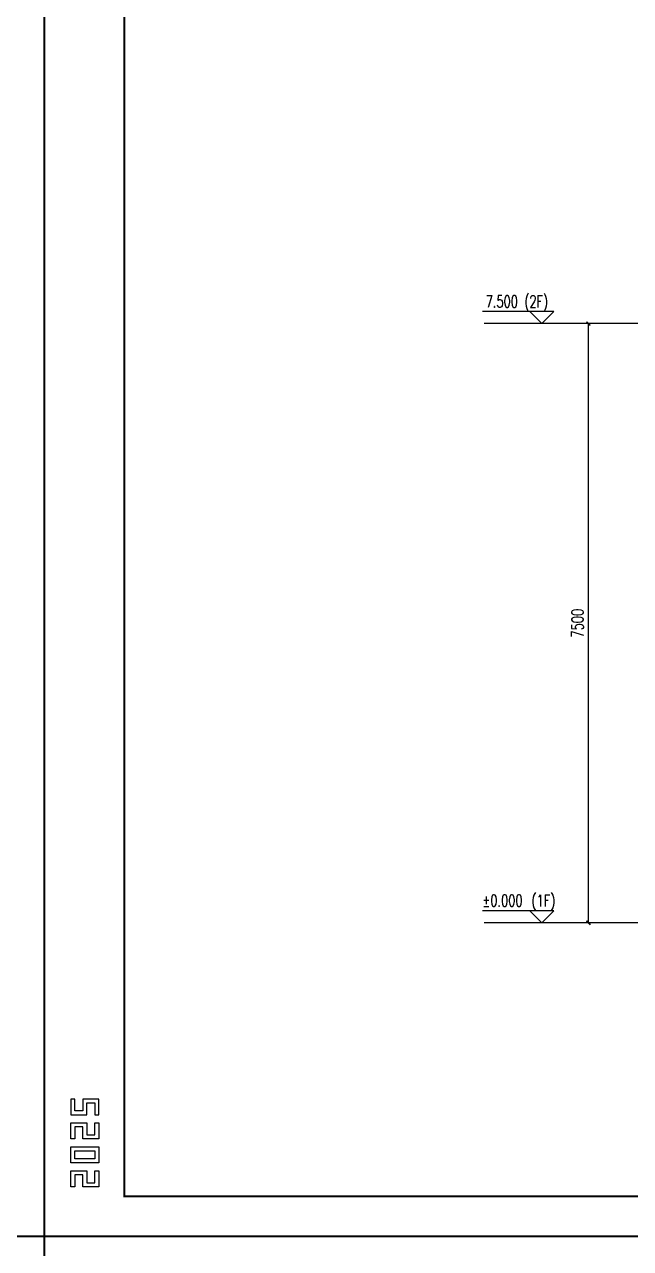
# Model space of a CAD drawing. Extents: x -222544 to -13848, y -31368 to 85559.
# Drawn here: x -56160 to -48571, y 27892 to 43214 of the extents above; entities that cross this region are included whole.
import ezdxf
from ezdxf.enums import TextEntityAlignment as Align
from ezdxf.xclip import XClip

# ---------------------------------------------------------------- set-up
doc = ezdxf.new("R2010")
doc.units = 0
doc.header["$LTSCALE"] = 1000
doc.header["$MEASUREMENT"] = 0
doc.header["$XCLIPFRAME"] = 0
doc.linetypes.add('10平面$0$DOTE', pattern=[2.42, 2, -0.2, 0.02, -0.2])
doc.linetypes.add('DOTE', pattern=[2.42, 2, -0.2, 0.02, -0.2])
doc.layers.get('Defpoints').update_dxf_attribs({"color": 210})
for name, color, linetype in [('0-cxFrame', 155, 'Continuous'), ('10平面$0$A-AXIS-DOTE', 14, '10平面$0$DOTE'), ('10平面$0$A-WINDOW', 140, 'Continuous'), ('10平面$0$AS-WALL', 40, 'Continuous'), ('10平面$0$AS-结构边线层', 200, 'Continuous'), ('A-AXIS-D', 1, 'Continuous'), ('A-AXIS-DOTE', 14, 'DOTE'), ('A-SFCE', 30, 'Continuous'), ('A-WINDOW', 140, 'Continuous'), ('DIM_ELEV', 3, 'Continuous'), ('DIM_SYMB', 3, 'Continuous'), ('PUB_TEXT', 7, 'Continuous')]:
    doc.layers.add(name, color=color, linetype=linetype)
doc.layers.add('0-cxText', color=131, linetype='Continuous', lineweight=25)
doc.styles.add('_TCH_DIM', font='SIMPLEX', dxfattribs={"bigfont": 'GBCBIG'})
doc.styles.add('_TCH_DIM_T3', font='SIMPLEX', dxfattribs={"width": 0.705882, "bigfont": 'GBCBIG'})
doc.styles.add('cx_tuming', font='')
doc.styles.add('cx_tuqian1', font='')
doc.styles.add('黑体', font='', dxfattribs={"height": 12})
doc.styles.get('cx_tuming').set_extended_font_data('SimHei')
doc.styles.get('cx_tuqian1').set_extended_font_data('SimSun')
doc.styles.get('黑体').set_extended_font_data('SimHei')
doc.dimstyles.new('_TCH_ARCH&&50', dxfattribs={"dimtxt": 148.75, "dimasz": 50, "dimexe": 50, "dimexo": 50, "dimgap": 63.125, "dimtad": 1, "dimdec": 0, "dimzin": 0, "dimdsep": 46, "dimtxsty": '_TCH_DIM_T3', "dimblk": 'ARCHTICK', "dimcen": 0.09, "dimclrt": 7, "dimazin": 2, "dimtfac": 1, "dimtdec": 0, "dimtix": 1, "dimtmove": 2, "dimatfit": 3, "dimfxl": 0, "dimtolj": 1, "dimtzin": 0, "dimarcsym": 0})

# ---------------------------------------------------------------- blocks, each defined once
blk = doc.blocks.new('TK22.A1 L(Dragon)')
at = {"layer": '0-cxFrame', "color": 7, "const_width": 0.5}
blk.add_lwpolyline([(0, 0), (-841, 0), (-841, 594), (0, 594)], close=True, dxfattribs=at)
at = {"layer": '0-cxFrame', "const_width": 0.5}
blk.add_lwpolyline([(-80, 10), (-821, 10), (-821, 584), (-80, 584)], close=True, dxfattribs=at)
at = {"layer": 'Defpoints', "color": 2}
for points in [[(-833.37, 34.37), (-834.37, 34.37), (-834.37, 30.37), (-830.37, 30.37), (-830.37, 33.37), (-828.37, 33.37), (-828.37, 30.37), (-827.37, 30.37), (-827.37, 34.37), (-831.37, 34.37), (-831.37, 31.37), (-833.37, 31.37), (-833.37, 34.37)], [(-833.37, 24.37), (-834.37, 24.37), (-834.37, 28.37), (-830.37, 28.37), (-830.37, 25.37), (-828.37, 25.37), (-828.37, 28.37), (-827.37, 28.37), (-827.37, 24.37), (-831.37, 24.37), (-831.37, 27.37), (-833.37, 27.37), (-833.37, 24.37)], [(-833.37, 12.37), (-834.37, 12.37), (-834.37, 16.37), (-830.37, 16.37), (-830.37, 13.37), (-828.37, 13.37), (-828.37, 16.37), (-827.37, 16.37), (-827.37, 12.37), (-831.37, 12.37), (-831.37, 15.37), (-833.37, 15.37), (-833.37, 12.37)]]:
    blk.add_lwpolyline(points, dxfattribs=at)
for points in [[(-834.37, 18.37), (-834.37, 22.37), (-827.37, 22.37), (-827.37, 18.37)], [(-833.37, 19.37), (-833.37, 21.37), (-828.37, 21.37), (-828.37, 19.37)]]:
    blk.add_lwpolyline(points, close=True, dxfattribs=at)
at = {"style": '黑体', "flags": 4}
blk.add_attdef('图幅', text='', height=3.3, dxfattribs=at).set_placement((-40, 3), align=Align.RIGHT)
at = {"layer": '0-cxText', "flags": 4}
for tag, height, style, p in [('建设单位', 3.5, 'cx_tuming', (-45, 240)), ('项目名称', 3.5, 'cx_tuming', (-45, 210)), ('子项名称', 3.5, 'cx_tuming', (-45, 180)), ('工程编号', 3.3, 'cx_tuqian1', (-35, 165)), ('图名1', 3.5, 'cx_tuming', (-45, 87)), ('图名2', 3.5, 'cx_tuming', (-45, 79)), ('图名3', 3.5, 'cx_tuming', (-45, 71)), ('出图日期', 3.3, 'cx_tuqian1', (-39, 60)), ('专业', 3.3, 'cx_tuqian1', (-55, 52)), ('图号', 3.3, 'cx_tuqian1', (-55, 44)), ('版次', 3.3, 'cx_tuqian1', (-20, 44))]:
    blk.add_attdef(tag, text='', height=height, dxfattribs=dict(at, style=style)).set_placement(p, align=Align.MIDDLE)
at = {"layer": 'Defpoints', "color": 6, "flags": 4}
for tag, height, style, p in [('tufu', 3.3, '黑体', (-12, 12)), ('dwfname', 4, 'cx_tuqian1', (-80, 3))]:
    blk.add_attdef(tag, text='', height=height, dxfattribs=dict(at, style=style)).set_placement(p, align=Align.RIGHT)
blk = doc.blocks.new('10平面$0$dote')
at = {"layer": '10平面$0$A-AXIS-DOTE'}
for p, q in [((76282.2, 27000), (-41310, 27000)), ((76282.2, 18000), (-41310, 18000))]:
    blk.add_line(p, q, dxfattribs=at)
blk = doc.blocks.new('10平面$0$43243')
at = {"layer": '10平面$0$AS-结构边线层'}
blk.add_lwpolyline([(-144054, 741420), (-144054, 832220), (-156104, 832220), (-156104, 831970), (-158204, 831970), (-158204, 832220), (-163704, 832220), (-163704, 831970), (-165804, 831970), (-165804, 832220), (-166544, 832220), (-166544, 832390), (-179464, 832390), (-179464, 832220), (-180204, 832220), (-180204, 831970), (-182304, 831970), (-182304, 832220), (-189244, 832220), (-189244, 832390), (-195964, 832390)], dxfattribs=at)
blk = doc.blocks.new('10平面')
at = {"layer": '10平面$0$A-AXIS-DOTE'}
blk.add_line((-137854.2, 639720), (-145940, 651970.2), dxfattribs=at)
at = {"layer": '10平面$0$A-WINDOW'}
blk.add_blockref('10平面$0$43243', (0, 0), dxfattribs=at)
at = {"layer": '10平面$0$AS-WALL'}
blk.add_blockref('10平面$0$dote', (-220736.4, 804820), dxfattribs=at)
blk = doc.blocks.new('_ArchTick')
at = {"color": 0, "linetype": 'ByBlock', "const_width": 0.4}
blk.add_lwpolyline([(-0.5, -0.5), (0.5, 0.5)], dxfattribs=at)
blk = doc.blocks.new('*D596')
at = {"layer": 'A-AXIS-D', "color": 0, "lineweight": -2, "transparency": 16777216}
for p, q in [((-48811, 39470), (-49148, 39470)), ((-49098, 31970), (-49098, 39470)), ((-48811, 31970), (-49148, 31970))]:
    blk.add_line(p, q, dxfattribs=at)
at = {"layer": 'Defpoints', "color": 0, "transparency": 16777216}
for p in [(-49098, 39470), (-48761, 39470), (-48761, 31970)]:
    blk.add_point(p, dxfattribs=at)
at = {"layer": 'A-AXIS-D', "color": 0, "lineweight": -2, "transparency": 16777216, "xscale": 50, "yscale": 50, "zscale": 50}
for p, rotation in [((-49098, 39470), 90), ((-49098, 31970), 270)]:
    blk.add_blockref('_ArchTick', p, dxfattribs=dict(at, rotation=rotation))
at = {"layer": 'A-AXIS-D', "color": 7, "transparency": 16777216, "insert": (-49235, 35720), "char_height": 148.8, "attachment_point": 5, "rotation": 90, "style": '_TCH_DIM_T3'}
blk.add_mtext('\\A1;7500', dxfattribs=at)

msp = doc.modelspace()

# ---------------------------------------------------------------- linework, layer by layer
at = {"layer": 'A-AXIS-DOTE'}
for p, q in [((-36305.2, 39470), (-50425.4, 39470)), ((-36305.2, 31970), (-50425.4, 31970))]:
    msp.add_line(p, q, dxfattribs=at)
at = {"layer": 'A-SFCE'}
msp.add_line((-39650.3, 31970), (-48761.4, 31970), dxfattribs=at)
at = {"layer": 'DIM_ELEV'}
for p, q in [((-49531.4, 39620), (-50425.4, 39620)), ((-49681.4, 39470), (-49831.4, 39620)), ((-49681.4, 39470), (-49531.4, 39620)), ((-49331.4, 39470), (-49831.4, 39470)), ((-49531.4, 32120), (-50425.4, 32120)), ((-49681.4, 31970), (-49831.4, 32120)), ((-49681.4, 31970), (-49531.4, 32120)), ((-49331.4, 31970), (-49831.4, 31970))]:
    msp.add_line(p, q, dxfattribs=at)

# ---------------------------------------------------------------- block references
at = {"layer": '0-cxFrame', "xscale": 50, "yscale": 50, "zscale": 50}
for p in [(-55910.5, 28045), (-13860.5, 28045), (-13860.5, -1655)]:
    msp.add_blockref('TK22.A1 L(Dragon)', p, dxfattribs=at)

# ---------------------------------------------------------------- texts
at = {"layer": 'PUB_TEXT', "style": '_TCH_DIM', "width": 0.705882}
for s, p in [('(2F)', (-49900.7, 39672.5)), ('7.500', (-50385.7, 39672.5)), ('(1F)', (-49811.1, 32172.5)), ('%%P0.000', (-50426.1, 32172.5))]:
    msp.add_text(s, height=148.75, dxfattribs=at).set_placement(p)

# ---------------------------------------------------------------- dimensions: what is measured, and where the dimension line sits
at = {"layer": 'A-AXIS-D'}
dim = msp.add_aligned_dim(p1=(-48761.4, 31970), p2=(-48761.4, 39470), distance=336.3, dimstyle='_TCH_ARCH&&50', dxfattribs=at)
dim.commit()
dim.dimension.update_dxf_attribs({"geometry": '*D596', "text_midpoint": (-49235.2, 35720)})

# ---------------------------------------------------------------- next in the draw order: block references
at = {"layer": 'A-WINDOW'}
ref = msp.add_blockref('10平面', (123458.1, -791602.5), dxfattribs=at)
XClip(ref).set_block_clipping_path([(-149069.4947712686, 822142.4845585017), (-143135.4832539898, 832892.364749553)])
ref = msp.add_blockref('10平面', (96415.9, -617629.4), dxfattribs=at)
XClip(ref).set_block_clipping_path([(-138597.9348454606, 638955.4337286151), (-127699.4397844896, 643918.9745761734)])
at = {"layer": 'DIM_SYMB'}
ref = msp.add_blockref('10平面', (199076.5, -794617.3), dxfattribs=at)
XClip(ref).set_block_clipping_path([(-232392.0561316109, 827085.1265105864), (-225852.3232791438, 833011.0461944257)])

doc.saveas('drawing.dxf')
